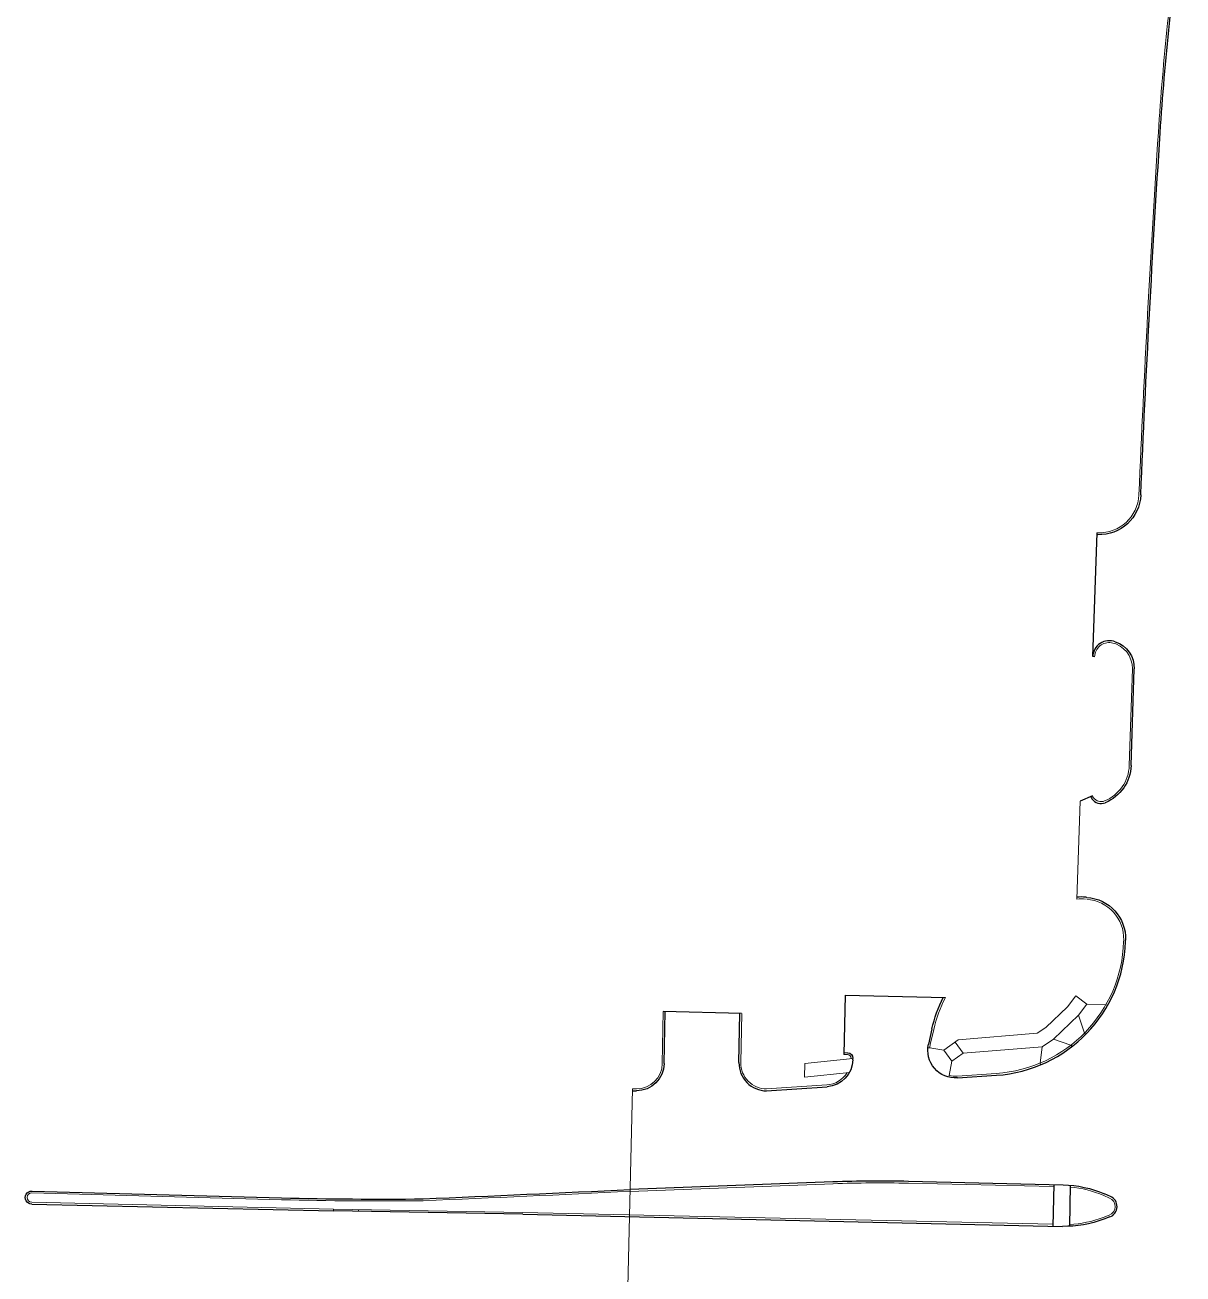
# Model space of a CAD drawing. Extents: x 2536801 to 2538856, y 7112140 to 7131569.
# Drawn here: x 2537544.2 to 2537962.3, y 7125039.5 to 7125490.5 of the extents above; entities that cross this region are included whole.
import ezdxf

# ---------------------------------------------------------------- set-up
doc = ezdxf.new("R2010")
doc.units = 0
doc.header["$LTSCALE"] = 100
doc.header["$MEASUREMENT"] = 0
for name, color, linetype, lineweight in [('D_BOC_FR', 3, 'Continuous', 13), ('D_BOC_MISC', 6, 'Continuous', 13), ('D_BOC_XST', 4, 'Continuous', 13), ('D_DRVWY_1', 6, 'Continuous', 30), ('D_FOC_FR', 3, 'Continuous', 30), ('D_FOC_XST', 4, 'Continuous', 30)]:
    doc.layers.add(name, color=color, linetype=linetype, lineweight=lineweight)

msp = doc.modelspace()

# ---------------------------------------------------------------- linework, layer by layer
at = {"layer": 'D_BOC_FR', "lineweight": 0}
for p, q in [((2537942.91, 7125223.11), (2537944.02, 7125257.99)), ((2537940.88, 7125159.54), (2537940.9, 7125160.07))]:
    msp.add_line(p, q, dxfattribs=at)
at = {"layer": 'D_BOC_FR', "lineweight": 0, "extrusion": (0, 0, -1)}
for centre, radius, start, end in [((-2538951.99, 7125387.04), 1000.67, 3.69993, 8.24683), ((-2543955.54, 7125063.48), 6014.67, 2.452165, 3.699934)]:
    msp.add_arc(centre, radius, start, end, dxfattribs=at)
at = {"layer": 'D_BOC_MISC'}
for p, q in [((2537920.64, 7125135.99), (2537923.65, 7125139.98)), ((2537927.64, 7125136.96), (2537923.65, 7125139.98)), ((2537912.73, 7125128.48), (2537920.64, 7125135.99)), ((2537924.62, 7125132.97), (2537927.64, 7125136.96)), ((2537934.45, 7125136.71), (2537927.64, 7125136.96)), ((2537934.45, 7125136.71), (2537935.03, 7125136.38)), ((2537915.55, 7125124.34), (2537924.62, 7125132.97)), ((2537926.71, 7125126.49), (2537924.62, 7125132.97)), ((2537875.99, 7125120.36), (2537881.19, 7125124.05)), ((2537909.69, 7125126.4), (2537881.19, 7125124.05)), ((2537909.69, 7125126.4), (2537912.73, 7125128.48)), ((2537911.41, 7125121.53), (2537915.55, 7125124.34)), ((2537921.83, 7125122.15), (2537915.55, 7125124.34)), ((2537926.71, 7125126.49), (2537927.19, 7125126.02)), ((2537870.86, 7125121.1), (2537870.2, 7125121.16)), ((2537875.99, 7125120.36), (2537870.86, 7125121.1)), ((2537875.99, 7125120.36), (2537878.88, 7125116.29)), ((2537880.07, 7125123.26), (2537882.96, 7125119.18)), ((2537911.41, 7125121.53), (2537882.96, 7125119.18)), ((2537910.74, 7125115.65), (2537911.41, 7125121.53)), ((2537921.83, 7125122.15), (2537922.24, 7125121.62)), ((2537825.62, 7125110.51), (2537825.74, 7125115.55)), ((2537843.13, 7125117.34), (2537825.74, 7125115.55)), ((2537878.88, 7125116.29), (2537877.88, 7125111.2)), ((2537878.88, 7125116.29), (2537882.96, 7125119.18)), ((2537910.74, 7125115.65), (2537911, 7125115.04)), ((2537841.84, 7125112.19), (2537825.62, 7125110.51)), ((2537877.88, 7125111.2), (2537877.72, 7125110.56))]:
    msp.add_line(p, q, dxfattribs=at)
at = {"layer": 'D_BOC_XST', "lineweight": 0}
for p, q in [((2537880.79, 7125110.94), (2537894.9, 7125111.89)), ((2537763.55, 7125106.31), (2537764.97, 7125106.31)), ((2537811.93, 7125106.29), (2537833.75, 7125107.77)), ((2537835.94, 7125072.07), (2537762.74, 7125069.32)), ((2537863.17, 7125072.28), (2537915.61, 7125071.11)), ((2537935.82, 7125066.89), (2537933.68, 7125067.82)), ((2537655.6, 7125062.28), (2537655.61, 7125062.95)), ((2537723.91, 7125061.72), (2537655.61, 7125062.95)), ((2537664.56, 7125062.12), (2537664.57, 7125062.78)), ((2537723.92, 7125061.72), (2537915.29, 7125057.45)), ((2537762.48, 7125060.19), (2537762.47, 7125059.52)), ((2537935.67, 7125060.71), (2537933.49, 7125059.89))]:
    msp.add_line(p, q, dxfattribs=at)
at = {"layer": 'D_BOC_XST', "linetype": 'Continuous', "lineweight": 0}
for p, q in [((2537546.71, 7125068.76), (2537636.83, 7125066.29)), ((2537546.61, 7125065.39), (2537655.61, 7125062.95))]:
    msp.add_line(p, q, dxfattribs=at)
at = {"layer": 'D_BOC_XST', "lineweight": 0}
for centre, radius, start, end in [((2537891.58, 7125161.12), 49.33, 273.862, 358.1749), ((2537853.02, 7124618.06), 454.33, 88.7201, 92.1549), ((2537934.5, 7125063.83), 3.33, 358.1749, 66.6263), ((2537934.5, 7125063.83), 3.33, 290.675, 358.1749)]:
    msp.add_arc(centre, radius, start, end, dxfattribs=at)
at = {"layer": 'D_BOC_XST', "lineweight": 0, "extrusion": (0, 0, -1)}
for centre, start, end in [((-2537918.07, 7125031.71), 95.1553, 113.3737), ((-2537919.6, 7125096.69), 249.325, 267.5434)]:
    msp.add_arc(centre, 39.33, start, end, dxfattribs=at)
at = {"layer": 'D_BOC_XST', "linetype": 'Continuous', "lineweight": 0, "extrusion": (0, 0, -1)}
msp.add_arc((-2537546.66, 7125067.08), 1.68, 271.6243, 91.5752, dxfattribs=at)
at = {"layer": 'D_BOC_XST', "linetype": 'Continuous', "lineweight": 0}
for centre, radius, start, end in [((2537672.9, 7126618.64), 1552.77, 268.66911, 270.55723), ((2537052.75, 7139964.17), 14911.76, 272.44165, 272.729056)]:
    msp.add_arc(centre, radius, start, end, dxfattribs=at)
at = {"layer": 'D_DRVWY_1'}
for p, q in [((2537929.72, 7125262.42), (2537931.33, 7125307.12)), ((2537931.51, 7125306.44), (2537931.23, 7125306.45)), ((2537930.39, 7125262.39), (2537929.72, 7125262.42)), ((2537929.63, 7125212.09), (2537925.16, 7125210.24)), ((2537927.57, 7125175.49), (2537927.21, 7125175.51)), ((2537840.37, 7125140.21), (2537839.87, 7125118.75)), ((2537840.37, 7125140.21), (2537876.5, 7125139.36)), ((2537802.95, 7125133.59), (2537774.67, 7125134.25)), ((2537774.97, 7125115.45), (2537775.33, 7125134.24)), ((2537801.98, 7125115.82), (2537802.33, 7125133.6)), ((2537871.66, 7125127.98), (2537870.41, 7125122.47)), ((2537839.88, 7125119.42), (2537841.23, 7125119.39)), ((2537843.12, 7125116.84), (2537843.13, 7125117.34))]:
    msp.add_line(p, q, dxfattribs=at)
at = {"layer": 'D_DRVWY_1', "lineweight": 0}
for p, q in [((2537931.53, 7125307.11), (2537931.25, 7125307.12)), ((2537774.3, 7125115.46), (2537774.67, 7125134.25)), ((2537802.65, 7125115.81), (2537802.99, 7125133.59)), ((2537872.31, 7125127.83), (2537871.06, 7125122.33)), ((2537839.87, 7125118.75), (2537841.22, 7125118.72)), ((2537842.46, 7125117.28), (2537842.46, 7125117.36))]:
    msp.add_line(p, q, dxfattribs=at)
at = {"layer": 'D_DRVWY_1', "color": 6, "lineweight": 13}
msp.add_line((2537924.03, 7125174.82), (2537925.16, 7125210.24), dxfattribs=at)
at = {"layer": 'D_DRVWY_1', "extrusion": (0, 0, -1)}
for centre, radius, start, end in [((-2537932.06, 7125321.43), 15, 182.4522, 272.129), ((-2537934.69, 7125258.29), 10, 108.4932, 181.8251), ((-2537928.58, 7125223.57), 15, 181.8251, 247.8425), ((-2537926.58, 7125160.52), 15, 93.8074, 181.8251), ((-2537920.41, 7125116.87), 50, 12.8292, 26.7478), ((-2537880.16, 7125120.25), 10, 266.138, 12.8292), ((-2537764.97, 7125115.64), 10, 181.1061, 270.0174), ((-2537833.12, 7125117.08), 10, 181.3495, 266.138), ((-2537841.13, 7125117.39), 2, 93.0253, 181.3495)]:
    msp.add_arc(centre, radius, start, end, dxfattribs=at)
at = {"layer": 'D_DRVWY_1', "lineweight": 0, "extrusion": (0, 0, -1)}
for centre, radius, start, end in [((-2537932.06, 7125321.43), 14.33, 182.4522, 272.129), ((-2537934.69, 7125258.29), 9.33, 101.0784, 181.8251), ((-2537928.58, 7125223.57), 14.33, 181.8251, 247.8425), ((-2537926.58, 7125160.52), 14.33, 93.8074, 181.8248), ((-2537920.41, 7125116.87), 49.33, 12.8292, 27.1162), ((-2537880.16, 7125120.25), 9.33, 5.2045, 12.8292), ((-2537764.97, 7125115.64), 9.33, 181.1061, 270.0174), ((-2537841.13, 7125117.39), 1.33, 93.0253, 181.3495), ((-2537833.12, 7125117.08), 9.33, 212.2366, 266.138), ((-2537880.16, 7125120.25), 9.33, 266.138, 284.1213)]:
    msp.add_arc(centre, radius, start, end, dxfattribs=at)
at = {"layer": 'D_DRVWY_1'}
for centre, radius, start, end in [((2537935.72, 7125262.17), 6, 68.9969, 177.5915), ((2537934.17, 7125214.38), 5.75, 206.212, 214.7674), ((2537932.73, 7125213.38), 4, 214.7674, 292.1575), ((2537925.66, 7125164.79), 10.83, 81.7963, 98.5536), ((2537811.98, 7125115.63), 10, 178.8939, 269.9826)]:
    msp.add_arc(centre, radius, start, end, dxfattribs=at)
at = {"layer": 'D_DRVWY_1', "lineweight": 0}
for centre, radius, start, end in [((2537935.72, 7125262.17), 5.33, 81.6774, 177.5915), ((2537934.17, 7125214.38), 5.08, 206.6991, 214.7674), ((2537932.73, 7125213.38), 3.33, 214.7674, 292.1575), ((2537925.66, 7125164.79), 10.16, 81.7963, 99.2429), ((2537811.98, 7125115.63), 9.33, 178.8939, 269.9826)]:
    msp.add_arc(centre, radius, start, end, dxfattribs=at)
at = {"layer": 'D_FOC_FR'}
for p, q in [((2537943.58, 7125223.09), (2537944.69, 7125257.97)), ((2537941.55, 7125159.52), (2537941.57, 7125160.04))]:
    msp.add_line(p, q, dxfattribs=at)
at = {"layer": 'D_FOC_FR', "extrusion": (0, 0, -1)}
for centre, radius, start, end in [((-2538951.99, 7125387.04), 1000, 3.69993, 8.23894), ((-2543955.54, 7125063.48), 6014, 2.452165, 3.699934)]:
    msp.add_arc(centre, radius, start, end, dxfattribs=at)
at = {"layer": 'D_FOC_XST'}
for p, q in [((2537880.83, 7125110.28), (2537894.94, 7125111.23)), ((2537811.98, 7125105.63), (2537833.79, 7125107.1)), ((2537763.55, 7125105.64), (2537764.97, 7125105.64)), ((2537835.91, 7125072.74), (2537762.71, 7125069.98)), ((2537863.18, 7125072.95), (2537919.02, 7125071.7)), ((2537915.63, 7125071.77), (2537915.28, 7125056.78)), ((2537921.62, 7125071.55), (2537921.28, 7125056.73)), ((2537546.73, 7125069.43), (2537636.85, 7125066.95)), ((2537936.09, 7125067.5), (2537933.94, 7125068.43)), ((2537546.62, 7125064.73), (2537655.6, 7125062.28)), ((2537723.9, 7125061.05), (2537655.6, 7125062.28)), ((2537723.9, 7125061.05), (2537918.76, 7125056.7)), ((2537935.91, 7125060.09), (2537933.73, 7125059.27))]:
    msp.add_line(p, q, dxfattribs=at)
at = {"layer": 'D_FOC_XST', "lineweight": 13}
msp.add_line((2537761.45, 7125016.2), (2537763.57, 7125106.31), dxfattribs=at)
at = {"layer": 'D_FOC_XST'}
for centre, radius, start, end in [((2537891.58, 7125161.12), 50, 273.862, 358.1749), ((2537052.75, 7139964.17), 14911.09, 272.44165, 272.729056), ((2537853.02, 7124618.06), 455, 88.7201, 92.1549), ((2537672.9, 7126618.64), 1552.1, 268.66911, 270.55723), ((2537934.5, 7125063.83), 4, 358.1749, 66.6263), ((2537934.5, 7125063.83), 4, 290.675, 358.1749)]:
    msp.add_arc(centre, radius, start, end, dxfattribs=at)
at = {"layer": 'D_FOC_XST', "extrusion": (0, 0, -1)}
for centre, radius, start, end in [((-2537918.07, 7125031.71), 40, 91.3502, 113.3737), ((-2537546.66, 7125067.08), 2.35, 271.0011, 91.5725), ((-2537919.6, 7125096.69), 40, 249.325, 271.2104)]:
    msp.add_arc(centre, radius, start, end, dxfattribs=at)

doc.saveas('drawing.dxf')
